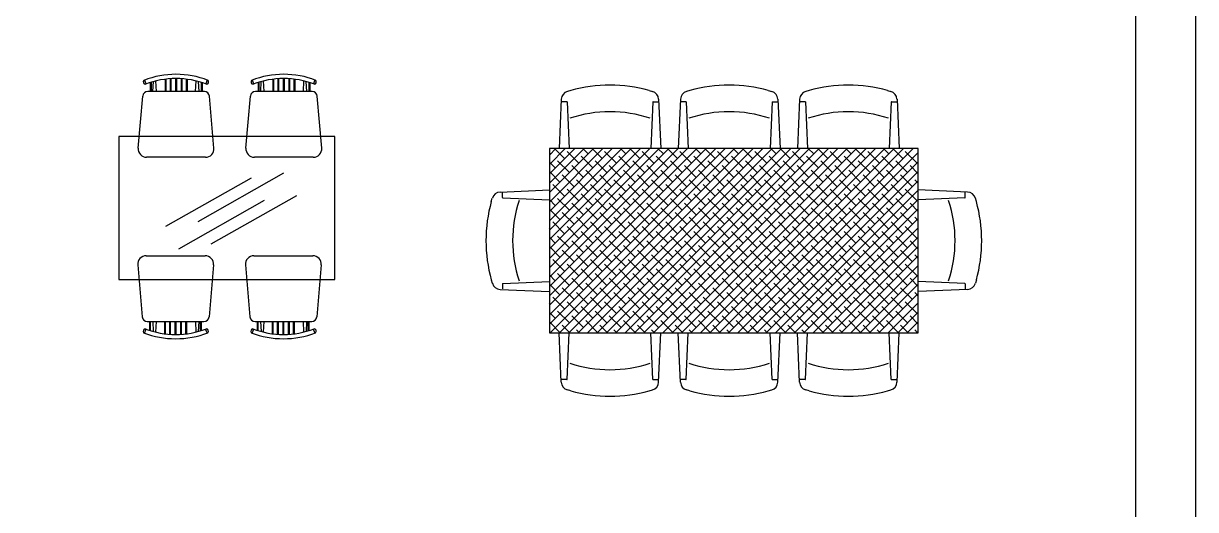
# Model space of a CAD drawing. Header units: inches. Extents: x 5.3 to 47.8, y 15.8 to 40.6.
# Drawn here: x 19.69 to 26.31, y 27.42 to 30.16 of the extents above; entities that cross this region are included whole.
import ezdxf

# ---------------------------------------------------------------- set-up
doc = ezdxf.new("R2010")
doc.units = ezdxf.units.IN
doc.header["$MEASUREMENT"] = 0
for name, color, linetype in [('02', 2, 'Continuous'), ('1', 1, 'Continuous'), ('kadrbm', 4, 'Continuous')]:
    doc.layers.add(name, color=color, linetype=linetype)

# ---------------------------------------------------------------- blocks, each defined once
blk = doc.blocks.new('kadrbm')
at = {"layer": 'kadrbm', "color": 4}
blk.add_lwpolyline([(0, 0), (0, 24.7972), (21, 24.7972), (21, 0), (0, 0)], close=True, dxfattribs=at)
blk.add_lwpolyline([(20.6631, 0.3257), (20.6631, 24.4603), (0.3369, 24.4603), (0.3369, 0.3257), (20.6631, 0.3257)], dxfattribs=at)

msp = doc.modelspace()

# ---------------------------------------------------------------- linework, layer by layer
at = {"layer": '02'}
for p, q in [((22.7823, 29.7837), (22.7628, 29.7779)), ((23.2243, 29.7837), (23.2438, 29.7779)), ((23.4549, 29.7837), (23.4354, 29.7779)), ((23.8969, 29.7837), (23.9164, 29.7779)), ((24.1274, 29.7837), (24.1079, 29.7779)), ((24.5695, 29.7837), (24.589, 29.7779)), ((22.7286, 29.7343), (22.7163, 29.4559)), ((22.7598, 29.72), (22.7312, 29.72)), ((22.761, 29.7188), (22.7726, 29.4559)), ((23.2457, 29.7188), (23.234, 29.4559)), ((23.2469, 29.72), (23.2799, 29.72)), ((23.278, 29.7343), (23.2904, 29.4559)), ((23.4012, 29.7343), (23.3888, 29.4559)), ((23.4323, 29.72), (23.4038, 29.72)), ((23.4335, 29.7188), (23.4452, 29.4559)), ((23.9182, 29.7188), (23.9066, 29.4559)), ((23.9194, 29.72), (23.9525, 29.72)), ((23.9506, 29.7343), (23.9629, 29.4559)), ((24.0738, 29.7343), (24.0614, 29.4559)), ((24.1049, 29.72), (24.0763, 29.72)), ((24.1061, 29.7188), (24.1178, 29.4559)), ((24.5908, 29.7188), (24.5791, 29.4559)), ((24.592, 29.72), (24.625, 29.72)), ((24.6232, 29.7343), (24.6355, 29.4559)), ((21.1604, 29.3167), (20.6772, 29.0428)), ((20.9781, 29.2893), (20.4948, 29.0154)), ((21.2334, 29.1889), (20.7501, 28.915)), ((22.3337, 29.1565), (22.3394, 29.176)), ((22.3831, 29.2101), (22.6614, 29.2225)), ((22.3974, 29.179), (22.3974, 29.212)), ((22.3985, 29.1778), (22.6614, 29.1661)), ((25.0217, 29.2101), (24.7434, 29.2225)), ((25.0063, 29.1778), (24.7434, 29.1661)), ((25.0074, 29.179), (25.0074, 29.212)), ((25.0711, 29.1565), (25.0654, 29.176)), ((21.051, 29.1615), (20.5678, 28.8876)), ((22.3337, 28.7144), (22.3394, 28.6949)), ((25.0711, 28.7144), (25.0654, 28.6949)), ((22.3831, 28.6608), (22.6614, 28.6484)), ((22.3974, 28.6919), (22.3974, 28.6633)), ((22.3985, 28.6931), (22.6614, 28.7048)), ((25.0063, 28.6931), (24.7434, 28.7048)), ((25.0217, 28.6608), (24.7434, 28.6484)), ((25.0074, 28.6919), (25.0074, 28.6633)), ((22.7286, 28.1366), (22.7163, 28.415)), ((22.761, 28.1521), (22.7726, 28.415)), ((23.2457, 28.1521), (23.234, 28.415)), ((23.278, 28.1366), (23.2904, 28.415)), ((23.4012, 28.1366), (23.3888, 28.415)), ((23.4335, 28.1521), (23.4452, 28.415)), ((23.9182, 28.1521), (23.9066, 28.415)), ((23.9506, 28.1366), (23.9629, 28.415)), ((24.0738, 28.1366), (24.0614, 28.415)), ((24.1061, 28.1521), (24.1178, 28.415)), ((24.5908, 28.1521), (24.5791, 28.415)), ((24.6232, 28.1366), (24.6355, 28.415)), ((22.7598, 28.1509), (22.7312, 28.1509)), ((23.2469, 28.1509), (23.2799, 28.1509)), ((23.4323, 28.1509), (23.4038, 28.1509)), ((23.9194, 28.1509), (23.9525, 28.1509)), ((24.1049, 28.1509), (24.0763, 28.1509)), ((24.592, 28.1509), (24.625, 28.1509)), ((22.7823, 28.0872), (22.7628, 28.093)), ((23.2243, 28.0872), (23.2438, 28.093)), ((23.4549, 28.0872), (23.4354, 28.093)), ((23.8969, 28.0872), (23.9164, 28.093)), ((24.1274, 28.0872), (24.1079, 28.093)), ((24.5695, 28.0872), (24.589, 28.093))]:
    msp.add_line(p, q, dxfattribs=at)
for points in [[(21.4505, 28.7171), (21.4505, 29.5231), (20.2321, 29.5231), (20.2321, 28.7171)], [(24.7434, 29.4559), (22.6614, 29.4559), (22.6614, 28.415), (24.7434, 28.415)]]:
    msp.add_lwpolyline(points, close=True, dxfattribs=at)
for centre, radius, start, end in [((22.7763, 29.7321), 0.0477, 106.41992, 177.45961), ((23.0033, 28.9881), 0.8257, 74.47479, 105.52521), ((23.2303, 29.7321), 0.0477, 2.54039, 73.58008), ((23.4489, 29.7321), 0.0477, 106.41992, 177.45961), ((23.6759, 28.9881), 0.8257, 74.47479, 105.52521), ((23.9029, 29.7321), 0.0477, 2.54039, 73.58008), ((24.1214, 29.7321), 0.0477, 106.41992, 177.45961), ((24.3485, 28.9881), 0.8257, 74.47479, 105.52521), ((24.5755, 29.7321), 0.0477, 2.54039, 73.58008), ((22.7598, 29.7188), 0.00119, 2.54039, 90), ((23.2469, 29.7188), 0.00119, 90, 177.45961), ((23.4323, 29.7188), 0.00119, 2.54039, 90), ((23.9194, 29.7188), 0.00119, 90, 177.45961), ((24.1049, 29.7188), 0.00119, 2.54039, 90), ((24.592, 29.7188), 0.00119, 90, 177.45961), ((23.0034, 28.9459), 0.7177, 71.58125, 108.41875), ((23.676, 28.9459), 0.7177, 71.58125, 108.41875), ((24.3486, 28.9459), 0.7177, 71.58125, 108.41875), ((22.3852, 29.1625), 0.0477, 92.54039, 163.58008), ((22.3986, 29.179), 0.00119, 180, 267.45961), ((25.0062, 29.179), 0.00119, 272.54039, 0), ((25.0196, 29.1625), 0.0477, 16.41992, 87.45961), ((23.1293, 28.9355), 0.8257, 164.47479, 195.52521), ((23.1715, 28.9356), 0.7177, 161.58125, 198.41875), ((24.2333, 28.9356), 0.7177, 341.58125, 18.41875), ((24.2755, 28.9355), 0.8257, 344.47479, 15.52521), ((22.3852, 28.7084), 0.0477, 196.41992, 267.45961), ((22.3986, 28.6919), 0.00119, 92.54039, 180), ((25.0062, 28.6919), 0.00119, 0, 87.45961), ((25.0196, 28.7084), 0.0477, 272.54039, 343.58008), ((23.0034, 28.925), 0.7177, 251.58125, 288.41875), ((23.676, 28.925), 0.7177, 251.58125, 288.41875), ((24.3486, 28.925), 0.7177, 251.58125, 288.41875), ((22.7763, 28.1388), 0.0477, 182.54039, 253.58008), ((22.7598, 28.1521), 0.00119, 270, 357.45961), ((23.2303, 28.1388), 0.0477, 286.41992, 357.45961), ((23.2469, 28.1521), 0.00119, 182.54039, 270), ((23.4489, 28.1388), 0.0477, 182.54039, 253.58008), ((23.4323, 28.1521), 0.00119, 270, 357.45961), ((23.9029, 28.1388), 0.0477, 286.41992, 357.45961), ((23.9194, 28.1521), 0.00119, 182.54039, 270), ((24.1214, 28.1388), 0.0477, 182.54039, 253.58008), ((24.1049, 28.1521), 0.00119, 270, 357.45961), ((24.5755, 28.1388), 0.0477, 286.41992, 357.45961), ((24.592, 28.1521), 0.00119, 182.54039, 270), ((23.0033, 28.8828), 0.8257, 254.47479, 285.52521), ((23.6759, 28.8828), 0.8257, 254.47479, 285.52521), ((24.3485, 28.8828), 0.8257, 254.47479, 285.52521)]:
    msp.add_arc(centre, radius, start, end, dxfattribs=at)
at = {"layer": '1'}
for p, q in [((20.3769, 29.8421), (20.3854, 29.8198)), ((20.4243, 29.7776), (20.4269, 29.8335)), ((20.4434, 29.7776), (20.4404, 29.837)), ((20.4922, 29.8474), (20.4922, 29.7776)), ((20.497, 29.8474), (20.497, 29.7776)), ((20.5208, 29.85), (20.5208, 29.7776)), ((20.5256, 29.85), (20.5256, 29.7776)), ((20.5519, 29.8509), (20.5519, 29.7776)), ((20.5566, 29.8509), (20.5566, 29.7776)), ((20.5829, 29.85), (20.5829, 29.7776)), ((20.5877, 29.85), (20.5877, 29.7776)), ((20.6115, 29.8474), (20.6115, 29.7776)), ((20.6163, 29.8474), (20.6163, 29.7776)), ((20.665, 29.7776), (20.6682, 29.837)), ((20.6841, 29.7776), (20.6809, 29.8337)), ((20.7303, 29.8426), (20.7219, 29.8203)), ((20.9849, 29.8421), (20.9934, 29.8198)), ((21.0322, 29.7776), (21.0348, 29.8335)), ((21.0513, 29.7776), (21.0483, 29.837)), ((21.1002, 29.8474), (21.1002, 29.7776)), ((21.1049, 29.8474), (21.1049, 29.7776)), ((21.1288, 29.85), (21.1288, 29.7776)), ((21.1336, 29.85), (21.1336, 29.7776)), ((21.1598, 29.8509), (21.1598, 29.7776)), ((21.1646, 29.8509), (21.1646, 29.7776)), ((21.1909, 29.85), (21.1909, 29.7776)), ((21.1956, 29.85), (21.1956, 29.7776)), ((21.2195, 29.8474), (21.2195, 29.7776)), ((21.2243, 29.8474), (21.2243, 29.7776)), ((21.273, 29.7776), (21.2761, 29.837)), ((21.2921, 29.7776), (21.2888, 29.8337)), ((21.3383, 29.8426), (21.3299, 29.8203)), ((20.7148, 29.7776), (20.395, 29.7776)), ((20.4091, 29.8282), (20.4091, 29.7776)), ((20.4139, 29.8297), (20.4139, 29.7776)), ((20.6962, 29.8291), (20.6962, 29.7776)), ((20.701, 29.8276), (20.701, 29.7776)), ((21.3228, 29.7776), (21.0029, 29.7776)), ((21.0171, 29.8282), (21.0171, 29.7776)), ((21.0219, 29.8297), (21.0219, 29.7776)), ((21.3042, 29.8291), (21.3042, 29.7776)), ((21.309, 29.8276), (21.309, 29.7776)), ((20.341, 29.4584), (20.3664, 29.7514)), ((20.7686, 29.4583), (20.7434, 29.7514)), ((20.949, 29.4584), (20.9744, 29.7514)), ((21.3765, 29.4583), (21.3513, 29.7514)), ((22.6614, 28.4644), (23.6529, 29.4559)), ((22.6614, 28.5174), (23.5999, 29.4559)), ((22.6614, 28.5705), (23.5469, 29.4559)), ((22.6614, 28.6235), (23.4938, 29.4559)), ((22.6614, 28.6765), (23.4408, 29.4559)), ((22.6614, 28.7296), (23.3878, 29.4559)), ((22.6614, 28.7826), (23.3347, 29.4559)), ((22.6614, 28.8356), (23.2817, 29.4559)), ((22.6614, 28.8887), (23.2287, 29.4559)), ((22.6614, 28.9417), (23.1756, 29.4559)), ((22.6614, 28.9947), (23.1226, 29.4559)), ((22.6614, 29.0478), (23.0696, 29.4559)), ((22.6614, 29.1008), (23.0165, 29.4559)), ((22.6614, 29.1538), (22.9635, 29.4559)), ((22.6614, 29.2069), (22.9105, 29.4559)), ((22.6614, 29.2599), (22.8574, 29.4559)), ((22.6614, 29.3129), (22.8044, 29.4559)), ((22.6614, 29.366), (22.7514, 29.4559)), ((22.6614, 29.419), (22.6984, 29.4559)), ((22.665, 28.415), (23.706, 29.4559)), ((22.7476, 29.3991), (22.6908, 29.4559)), ((22.718, 28.415), (23.759, 29.4559)), ((22.8272, 29.3726), (22.7609, 29.4389)), ((22.7711, 28.415), (23.812, 29.4559)), ((22.8006, 29.4522), (22.7969, 29.4559)), ((22.8241, 28.415), (23.8651, 29.4559)), ((22.8802, 29.4257), (22.8499, 29.4559)), ((22.8771, 28.415), (23.9181, 29.4559)), ((22.9597, 29.3991), (22.9029, 29.4559)), ((22.9302, 28.415), (23.9711, 29.4559)), ((23.0393, 29.3726), (22.973, 29.4389)), ((22.9832, 28.415), (24.0242, 29.4559)), ((23.0128, 29.4522), (23.009, 29.4559)), ((23.0362, 28.415), (24.0772, 29.4559)), ((23.0923, 29.4257), (23.062, 29.4559)), ((23.0893, 28.415), (24.1302, 29.4559)), ((23.1719, 29.3991), (23.1151, 29.4559)), ((23.1423, 28.415), (24.1833, 29.4559)), ((23.2514, 29.3726), (23.1851, 29.4389)), ((23.1953, 28.415), (24.2363, 29.4559)), ((23.2249, 29.4522), (23.2211, 29.4559)), ((23.2484, 28.415), (24.2893, 29.4559)), ((23.3045, 29.4257), (23.2742, 29.4559)), ((23.3014, 28.415), (24.3424, 29.4559)), ((23.384, 29.3991), (23.3272, 29.4559)), ((23.3544, 28.415), (24.3954, 29.4559)), ((23.4636, 29.3726), (23.3973, 29.4389)), ((23.4075, 28.415), (24.4484, 29.4559)), ((23.437, 29.4522), (23.4333, 29.4559)), ((23.4605, 28.415), (24.5015, 29.4559)), ((23.5166, 29.4257), (23.4863, 29.4559)), ((23.5135, 28.415), (24.5545, 29.4559)), ((23.5961, 29.3991), (23.5393, 29.4559)), ((23.5666, 28.415), (24.6075, 29.4559)), ((23.6757, 29.3726), (23.6094, 29.4389)), ((23.6196, 28.415), (24.6606, 29.4559)), ((23.6492, 29.4522), (23.6454, 29.4559)), ((23.6726, 28.415), (24.7136, 29.4559)), ((23.7287, 29.4257), (23.6984, 29.4559)), ((23.8083, 29.3991), (23.7515, 29.4559)), ((23.8878, 29.3726), (23.8215, 29.4389)), ((23.8613, 29.4522), (23.8575, 29.4559)), ((23.9409, 29.4257), (23.9106, 29.4559)), ((24.0204, 29.3991), (23.9636, 29.4559)), ((24.1, 29.3726), (24.0337, 29.4389)), ((24.0734, 29.4522), (24.0697, 29.4559)), ((24.153, 29.4257), (24.1227, 29.4559)), ((24.2325, 29.3991), (24.1757, 29.4559)), ((24.3121, 29.3726), (24.2458, 29.4389)), ((24.2856, 29.4522), (24.2818, 29.4559)), ((24.3651, 29.4257), (24.3348, 29.4559)), ((24.4447, 29.3991), (24.3879, 29.4559)), ((24.5242, 29.3726), (24.4579, 29.4389)), ((24.4977, 29.4522), (24.4939, 29.4559)), ((24.5772, 29.4257), (24.547, 29.4559)), ((24.6568, 29.3991), (24.6, 29.4559)), ((24.7363, 29.3726), (24.6701, 29.4389)), ((24.7098, 29.4522), (24.7061, 29.4559)), ((20.721, 29.4065), (20.3886, 29.4065)), ((21.329, 29.4065), (20.9965, 29.4065)), ((22.6681, 29.4257), (22.6614, 29.4323)), ((22.6946, 29.3461), (22.6614, 29.3793)), ((22.7741, 29.3196), (22.7078, 29.3859)), ((22.9067, 29.3461), (22.8404, 29.4124)), ((22.9863, 29.3196), (22.92, 29.3859)), ((23.1188, 29.3461), (23.0525, 29.4124)), ((23.1984, 29.3196), (23.1321, 29.3859)), ((23.331, 29.3461), (23.2647, 29.4124)), ((23.4105, 29.3196), (23.3442, 29.3859)), ((23.5431, 29.3461), (23.4768, 29.4124)), ((23.6227, 29.3196), (23.5564, 29.3859)), ((23.7552, 29.3461), (23.6889, 29.4124)), ((23.7256, 28.415), (24.7434, 29.4327)), ((23.8348, 29.3196), (23.7685, 29.3859)), ((23.7787, 28.415), (24.7434, 29.3797)), ((23.9674, 29.3461), (23.9011, 29.4124)), ((24.0469, 29.3196), (23.9806, 29.3859)), ((24.1795, 29.3461), (24.1132, 29.4124)), ((24.2591, 29.3196), (24.1928, 29.3859)), ((24.3916, 29.3461), (24.3253, 29.4124)), ((24.4712, 29.3196), (24.4049, 29.3859)), ((24.6038, 29.3461), (24.5375, 29.4124)), ((24.6833, 29.3196), (24.617, 29.3859)), ((22.7211, 29.2666), (22.6614, 29.3262)), ((22.8006, 29.24), (22.7344, 29.3063)), ((22.8537, 29.2931), (22.7874, 29.3594)), ((22.9332, 29.2666), (22.8669, 29.3328)), ((23.0128, 29.24), (22.9465, 29.3063)), ((23.0658, 29.2931), (22.9995, 29.3594)), ((23.1454, 29.2666), (23.0791, 29.3328)), ((23.2249, 29.24), (23.1586, 29.3063)), ((23.2779, 29.2931), (23.2116, 29.3594)), ((23.3575, 29.2666), (23.2912, 29.3328)), ((23.437, 29.24), (23.3707, 29.3063)), ((23.4901, 29.2931), (23.4238, 29.3594)), ((23.5696, 29.2666), (23.5033, 29.3328)), ((23.6492, 29.24), (23.5829, 29.3063)), ((23.7022, 29.2931), (23.6359, 29.3594)), ((23.7818, 29.2666), (23.7155, 29.3328)), ((23.8613, 29.24), (23.795, 29.3063)), ((23.8317, 28.415), (24.7434, 29.3266)), ((23.9143, 29.2931), (23.848, 29.3594)), ((23.9939, 29.2666), (23.9276, 29.3328)), ((24.0734, 29.24), (24.0071, 29.3063)), ((24.1265, 29.2931), (24.0602, 29.3594)), ((24.206, 29.2666), (24.1397, 29.3328)), ((24.2856, 29.24), (24.2193, 29.3063)), ((24.3386, 29.2931), (24.2723, 29.3594)), ((24.4181, 29.2666), (24.3519, 29.3328)), ((24.4977, 29.24), (24.4314, 29.3063)), ((24.5507, 29.2931), (24.4844, 29.3594)), ((24.6303, 29.2666), (24.564, 29.3328)), ((24.7098, 29.24), (24.6435, 29.3063)), ((24.7434, 29.3125), (24.6966, 29.3594)), ((22.7476, 29.187), (22.6813, 29.2533)), ((22.8802, 29.2135), (22.8139, 29.2798)), ((22.9597, 29.187), (22.8935, 29.2533)), ((23.0923, 29.2135), (23.026, 29.2798)), ((23.1719, 29.187), (23.1056, 29.2533)), ((23.3045, 29.2135), (23.2382, 29.2798)), ((23.384, 29.187), (23.3177, 29.2533)), ((23.5166, 29.2135), (23.4503, 29.2798)), ((23.5961, 29.187), (23.5298, 29.2533)), ((23.7287, 29.2135), (23.6624, 29.2798)), ((23.8083, 29.187), (23.742, 29.2533)), ((23.9409, 29.2135), (23.8746, 29.2798)), ((23.8847, 28.415), (24.7434, 29.2736)), ((24.0204, 29.187), (23.9541, 29.2533)), ((24.153, 29.2135), (24.0867, 29.2798)), ((24.2325, 29.187), (24.1662, 29.2533)), ((24.3651, 29.2135), (24.2988, 29.2798)), ((24.4447, 29.187), (24.3784, 29.2533)), ((24.5772, 29.2135), (24.511, 29.2798)), ((24.6568, 29.187), (24.5905, 29.2533)), ((24.7434, 29.2595), (24.7231, 29.2798)), ((22.6681, 29.2135), (22.6614, 29.2202)), ((22.7741, 29.1075), (22.7078, 29.1737)), ((22.8272, 29.1605), (22.7609, 29.2268)), ((22.9067, 29.134), (22.8404, 29.2003)), ((22.9863, 29.1075), (22.92, 29.1737)), ((23.0393, 29.1605), (22.973, 29.2268)), ((23.1188, 29.134), (23.0525, 29.2003)), ((23.1984, 29.1075), (23.1321, 29.1737)), ((23.2514, 29.1605), (23.1851, 29.2268)), ((23.331, 29.134), (23.2647, 29.2003)), ((23.4105, 29.1075), (23.3442, 29.1737)), ((23.4636, 29.1605), (23.3973, 29.2268)), ((23.5431, 29.134), (23.4768, 29.2003)), ((23.6227, 29.1075), (23.5564, 29.1737)), ((23.6757, 29.1605), (23.6094, 29.2268)), ((23.7552, 29.134), (23.6889, 29.2003)), ((23.8348, 29.1075), (23.7685, 29.1737)), ((23.8878, 29.1605), (23.8215, 29.2268)), ((23.9674, 29.134), (23.9011, 29.2003)), ((23.9378, 28.415), (24.7434, 29.2206)), ((24.0469, 29.1075), (23.9806, 29.1737)), ((24.1, 29.1605), (24.0337, 29.2268)), ((24.1795, 29.134), (24.1132, 29.2003)), ((24.2591, 29.1075), (24.1928, 29.1737)), ((24.3121, 29.1605), (24.2458, 29.2268)), ((24.3916, 29.134), (24.3253, 29.2003)), ((24.4712, 29.1075), (24.4049, 29.1737)), ((24.5242, 29.1605), (24.4579, 29.2268)), ((24.6038, 29.134), (24.5375, 29.2003)), ((24.6833, 29.1075), (24.617, 29.1737)), ((24.7363, 29.1605), (24.6701, 29.2268)), ((22.6946, 29.134), (22.6614, 29.1671)), ((22.7211, 29.0544), (22.6614, 29.1141)), ((22.8537, 29.0809), (22.7874, 29.1472)), ((22.9332, 29.0544), (22.8669, 29.1207)), ((23.0658, 29.0809), (22.9995, 29.1472)), ((23.1454, 29.0544), (23.0791, 29.1207)), ((23.2779, 29.0809), (23.2116, 29.1472)), ((23.3575, 29.0544), (23.2912, 29.1207)), ((23.4901, 29.0809), (23.4238, 29.1472)), ((23.5696, 29.0544), (23.5033, 29.1207)), ((23.7022, 29.0809), (23.6359, 29.1472)), ((23.7818, 29.0544), (23.7155, 29.1207)), ((23.9143, 29.0809), (23.848, 29.1472)), ((23.9939, 29.0544), (23.9276, 29.1207)), ((23.9908, 28.415), (24.7434, 29.1675)), ((24.0438, 28.415), (24.7434, 29.1145)), ((24.1265, 29.0809), (24.0602, 29.1472)), ((24.206, 29.0544), (24.1397, 29.1207)), ((24.3386, 29.0809), (24.2723, 29.1472)), ((24.4181, 29.0544), (24.3519, 29.1207)), ((24.5507, 29.0809), (24.4844, 29.1472)), ((24.6303, 29.0544), (24.564, 29.1207)), ((24.7434, 29.1004), (24.6966, 29.1472)), ((22.7476, 28.9749), (22.6813, 29.0412)), ((22.8006, 29.0279), (22.7344, 29.0942)), ((22.8802, 29.0014), (22.8139, 29.0677)), ((22.9597, 28.9749), (22.8935, 29.0412)), ((23.0128, 29.0279), (22.9465, 29.0942)), ((23.0923, 29.0014), (23.026, 29.0677)), ((23.1719, 28.9749), (23.1056, 29.0412)), ((23.2249, 29.0279), (23.1586, 29.0942)), ((23.3045, 29.0014), (23.2382, 29.0677)), ((23.384, 28.9749), (23.3177, 29.0412)), ((23.437, 29.0279), (23.3707, 29.0942)), ((23.5166, 29.0014), (23.4503, 29.0677)), ((23.5961, 28.9749), (23.5298, 29.0412)), ((23.6492, 29.0279), (23.5829, 29.0942)), ((23.7287, 29.0014), (23.6624, 29.0677)), ((23.8083, 28.9749), (23.742, 29.0412)), ((23.8613, 29.0279), (23.795, 29.0942)), ((23.9409, 29.0014), (23.8746, 29.0677)), ((24.0204, 28.9749), (23.9541, 29.0412)), ((24.0734, 29.0279), (24.0071, 29.0942)), ((24.153, 29.0014), (24.0867, 29.0677)), ((24.0969, 28.415), (24.7434, 29.0615)), ((24.2325, 28.9749), (24.1662, 29.0412)), ((24.2856, 29.0279), (24.2193, 29.0942)), ((24.3651, 29.0014), (24.2988, 29.0677)), ((24.4447, 28.9749), (24.3784, 29.0412)), ((24.4977, 29.0279), (24.4314, 29.0942)), ((24.5772, 29.0014), (24.511, 29.0677)), ((24.6568, 28.9749), (24.5905, 29.0412)), ((24.7098, 29.0279), (24.6435, 29.0942)), ((24.7434, 29.0474), (24.7231, 29.0677)), ((22.6681, 29.0014), (22.6614, 29.008)), ((22.8272, 28.9484), (22.7609, 29.0146)), ((22.9067, 28.9218), (22.8404, 28.9881)), ((23.0393, 28.9484), (22.973, 29.0146)), ((23.1188, 28.9218), (23.0525, 28.9881)), ((23.2514, 28.9484), (23.1851, 29.0146)), ((23.331, 28.9218), (23.2647, 28.9881)), ((23.4636, 28.9484), (23.3973, 29.0146)), ((23.5431, 28.9218), (23.4768, 28.9881)), ((23.6757, 28.9484), (23.6094, 29.0146)), ((23.7552, 28.9218), (23.6889, 28.9881)), ((23.8878, 28.9484), (23.8215, 29.0146)), ((23.9674, 28.9218), (23.9011, 28.9881)), ((24.1, 28.9484), (24.0337, 29.0146)), ((24.1795, 28.9218), (24.1132, 28.9881)), ((24.1499, 28.415), (24.7434, 29.0084)), ((24.3121, 28.9484), (24.2458, 29.0146)), ((24.3916, 28.9218), (24.3253, 28.9881)), ((24.5242, 28.9484), (24.4579, 29.0146)), ((24.6038, 28.9218), (24.5375, 28.9881)), ((24.7363, 28.9484), (24.6701, 29.0146)), ((22.6946, 28.9218), (22.6614, 28.955)), ((22.7741, 28.8953), (22.7078, 28.9616)), ((22.8537, 28.8688), (22.7874, 28.9351)), ((22.9332, 28.8423), (22.8669, 28.9086)), ((22.9863, 28.8953), (22.92, 28.9616)), ((23.0658, 28.8688), (22.9995, 28.9351)), ((23.1454, 28.8423), (23.0791, 28.9086)), ((23.1984, 28.8953), (23.1321, 28.9616)), ((23.2779, 28.8688), (23.2116, 28.9351)), ((23.3575, 28.8423), (23.2912, 28.9086)), ((23.4105, 28.8953), (23.3442, 28.9616)), ((23.4901, 28.8688), (23.4238, 28.9351)), ((23.5696, 28.8423), (23.5033, 28.9086)), ((23.6227, 28.8953), (23.5564, 28.9616)), ((23.7022, 28.8688), (23.6359, 28.9351)), ((23.7818, 28.8423), (23.7155, 28.9086)), ((23.8348, 28.8953), (23.7685, 28.9616)), ((23.9143, 28.8688), (23.848, 28.9351)), ((23.9939, 28.8423), (23.9276, 28.9086)), ((24.0469, 28.8953), (23.9806, 28.9616)), ((24.1265, 28.8688), (24.0602, 28.9351)), ((24.206, 28.8423), (24.1397, 28.9086)), ((24.2591, 28.8953), (24.1928, 28.9616)), ((24.2029, 28.415), (24.7434, 28.9554)), ((24.3386, 28.8688), (24.2723, 28.9351)), ((24.4181, 28.8423), (24.3519, 28.9086)), ((24.4712, 28.8953), (24.4049, 28.9616)), ((24.5507, 28.8688), (24.4844, 28.9351)), ((24.6303, 28.8423), (24.564, 28.9086)), ((24.6833, 28.8953), (24.617, 28.9616)), ((24.7434, 28.8883), (24.6966, 28.9351)), ((20.386, 28.8502), (20.7184, 28.8502)), ((20.9939, 28.8502), (21.3264, 28.8502)), ((22.7211, 28.8423), (22.6614, 28.902)), ((22.8006, 28.8158), (22.7344, 28.8821)), ((22.8802, 28.7893), (22.8139, 28.8556)), ((23.0128, 28.8158), (22.9465, 28.8821)), ((23.0923, 28.7893), (23.026, 28.8556)), ((23.2249, 28.8158), (23.1586, 28.8821)), ((23.3045, 28.7893), (23.2382, 28.8556)), ((23.437, 28.8158), (23.3707, 28.8821)), ((23.5166, 28.7893), (23.4503, 28.8556)), ((23.6492, 28.8158), (23.5829, 28.8821)), ((23.7287, 28.7893), (23.6624, 28.8556)), ((23.8613, 28.8158), (23.795, 28.8821)), ((23.9409, 28.7893), (23.8746, 28.8556)), ((24.0734, 28.8158), (24.0071, 28.8821)), ((24.153, 28.7893), (24.0867, 28.8556)), ((24.2856, 28.8158), (24.2193, 28.8821)), ((24.256, 28.415), (24.7434, 28.9024)), ((24.3651, 28.7893), (24.2988, 28.8556)), ((24.309, 28.415), (24.7434, 28.8493)), ((24.4977, 28.8158), (24.4314, 28.8821)), ((24.5772, 28.7893), (24.511, 28.8556)), ((24.7098, 28.8158), (24.6435, 28.8821)), ((24.7434, 28.8352), (24.7231, 28.8556)), ((20.3384, 28.7983), (20.3636, 28.5053)), ((20.7659, 28.7983), (20.7405, 28.5052)), ((20.9464, 28.7983), (20.9716, 28.5053)), ((21.3739, 28.7983), (21.3485, 28.5052)), ((22.6681, 28.7893), (22.6614, 28.7959)), ((22.7476, 28.7627), (22.6813, 28.829)), ((22.8272, 28.7362), (22.7609, 28.8025)), ((22.9067, 28.7097), (22.8404, 28.776)), ((22.9597, 28.7627), (22.8935, 28.829)), ((23.0393, 28.7362), (22.973, 28.8025)), ((23.1188, 28.7097), (23.0525, 28.776)), ((23.1719, 28.7627), (23.1056, 28.829)), ((23.2514, 28.7362), (23.1851, 28.8025)), ((23.331, 28.7097), (23.2647, 28.776)), ((23.384, 28.7627), (23.3177, 28.829)), ((23.4636, 28.7362), (23.3973, 28.8025)), ((23.5431, 28.7097), (23.4768, 28.776)), ((23.5961, 28.7627), (23.5298, 28.829)), ((23.6757, 28.7362), (23.6094, 28.8025)), ((23.7552, 28.7097), (23.6889, 28.776)), ((23.8083, 28.7627), (23.742, 28.829)), ((23.8878, 28.7362), (23.8215, 28.8025)), ((23.9674, 28.7097), (23.9011, 28.776)), ((24.0204, 28.7627), (23.9541, 28.829)), ((24.1, 28.7362), (24.0337, 28.8025)), ((24.1795, 28.7097), (24.1132, 28.776)), ((24.2325, 28.7627), (24.1662, 28.829)), ((24.3121, 28.7362), (24.2458, 28.8025)), ((24.3916, 28.7097), (24.3253, 28.776)), ((24.362, 28.415), (24.7434, 28.7963)), ((24.4447, 28.7627), (24.3784, 28.829)), ((24.5242, 28.7362), (24.4579, 28.8025)), ((24.6038, 28.7097), (24.5375, 28.776)), ((24.6568, 28.7627), (24.5905, 28.829)), ((24.7363, 28.7362), (24.6701, 28.8025)), ((22.6946, 28.7097), (22.6614, 28.7429)), ((22.7741, 28.6832), (22.7078, 28.7495)), ((22.8537, 28.6567), (22.7874, 28.723)), ((22.9863, 28.6832), (22.92, 28.7495)), ((23.0658, 28.6567), (22.9995, 28.723)), ((23.1984, 28.6832), (23.1321, 28.7495)), ((23.2779, 28.6567), (23.2116, 28.723)), ((23.4105, 28.6832), (23.3442, 28.7495)), ((23.4901, 28.6567), (23.4238, 28.723)), ((23.6227, 28.6832), (23.5564, 28.7495)), ((23.7022, 28.6567), (23.6359, 28.723)), ((23.8348, 28.6832), (23.7685, 28.7495)), ((23.9143, 28.6567), (23.848, 28.723)), ((24.0469, 28.6832), (23.9806, 28.7495)), ((24.1265, 28.6567), (24.0602, 28.723)), ((24.2591, 28.6832), (24.1928, 28.7495)), ((24.3386, 28.6567), (24.2723, 28.723)), ((24.4712, 28.6832), (24.4049, 28.7495)), ((24.4151, 28.415), (24.7434, 28.7433)), ((24.5507, 28.6567), (24.4844, 28.723)), ((24.6833, 28.6832), (24.617, 28.7495)), ((24.7434, 28.6761), (24.6966, 28.723)), ((22.7211, 28.6302), (22.6614, 28.6898)), ((22.8006, 28.6036), (22.7344, 28.6699)), ((22.8802, 28.5771), (22.8139, 28.6434)), ((22.9332, 28.6302), (22.8669, 28.6965)), ((23.0128, 28.6036), (22.9465, 28.6699)), ((23.0923, 28.5771), (23.026, 28.6434)), ((23.1454, 28.6302), (23.0791, 28.6965)), ((23.2249, 28.6036), (23.1586, 28.6699)), ((23.3045, 28.5771), (23.2382, 28.6434)), ((23.3575, 28.6302), (23.2912, 28.6965)), ((23.437, 28.6036), (23.3707, 28.6699)), ((23.5166, 28.5771), (23.4503, 28.6434)), ((23.5696, 28.6302), (23.5033, 28.6965)), ((23.6492, 28.6036), (23.5829, 28.6699)), ((23.7287, 28.5771), (23.6624, 28.6434)), ((23.7818, 28.6302), (23.7155, 28.6965)), ((23.8613, 28.6036), (23.795, 28.6699)), ((23.9409, 28.5771), (23.8746, 28.6434)), ((23.9939, 28.6302), (23.9276, 28.6965)), ((24.0734, 28.6036), (24.0071, 28.6699)), ((24.153, 28.5771), (24.0867, 28.6434)), ((24.206, 28.6302), (24.1397, 28.6965)), ((24.2856, 28.6036), (24.2193, 28.6699)), ((24.3651, 28.5771), (24.2988, 28.6434)), ((24.4181, 28.6302), (24.3519, 28.6965)), ((24.4977, 28.6036), (24.4314, 28.6699)), ((24.4681, 28.415), (24.7434, 28.6902)), ((24.5772, 28.5771), (24.511, 28.6434)), ((24.6303, 28.6302), (24.564, 28.6965)), ((24.7098, 28.6036), (24.6435, 28.6699)), ((24.7434, 28.6231), (24.7231, 28.6434)), ((22.6681, 28.5771), (22.6614, 28.5838)), ((22.7476, 28.5506), (22.6813, 28.6169)), ((22.8272, 28.5241), (22.7609, 28.5904)), ((22.9597, 28.5506), (22.8935, 28.6169)), ((23.0393, 28.5241), (22.973, 28.5904)), ((23.1719, 28.5506), (23.1056, 28.6169)), ((23.2514, 28.5241), (23.1851, 28.5904)), ((23.384, 28.5506), (23.3177, 28.6169)), ((23.4636, 28.5241), (23.3973, 28.5904)), ((23.5961, 28.5506), (23.5298, 28.6169)), ((23.6757, 28.5241), (23.6094, 28.5904)), ((23.8083, 28.5506), (23.742, 28.6169)), ((23.8878, 28.5241), (23.8215, 28.5904)), ((24.0204, 28.5506), (23.9541, 28.6169)), ((24.1, 28.5241), (24.0337, 28.5904)), ((24.2325, 28.5506), (24.1662, 28.6169)), ((24.3121, 28.5241), (24.2458, 28.5904)), ((24.4447, 28.5506), (24.3784, 28.6169)), ((24.5242, 28.5241), (24.4579, 28.5904)), ((24.5211, 28.415), (24.7434, 28.6372)), ((24.5742, 28.415), (24.7434, 28.5842)), ((24.6568, 28.5506), (24.5905, 28.6169)), ((24.7363, 28.5241), (24.6701, 28.5904)), ((22.6946, 28.4976), (22.6614, 28.5307)), ((22.7741, 28.4711), (22.7078, 28.5374)), ((22.8537, 28.4445), (22.7874, 28.5108)), ((22.9067, 28.4976), (22.8404, 28.5639)), ((22.9863, 28.4711), (22.92, 28.5374)), ((23.0658, 28.4445), (22.9995, 28.5108)), ((23.1188, 28.4976), (23.0525, 28.5639)), ((23.1984, 28.4711), (23.1321, 28.5374)), ((23.2779, 28.4445), (23.2116, 28.5108)), ((23.331, 28.4976), (23.2647, 28.5639)), ((23.4105, 28.4711), (23.3442, 28.5374)), ((23.4901, 28.4445), (23.4238, 28.5108)), ((23.5431, 28.4976), (23.4768, 28.5639)), ((23.6227, 28.4711), (23.5564, 28.5374)), ((23.7022, 28.4445), (23.6359, 28.5108)), ((23.7552, 28.4976), (23.6889, 28.5639)), ((23.8348, 28.4711), (23.7685, 28.5374)), ((23.9143, 28.4445), (23.848, 28.5108)), ((23.9674, 28.4976), (23.9011, 28.5639)), ((24.0469, 28.4711), (23.9806, 28.5374)), ((24.1265, 28.4445), (24.0602, 28.5108)), ((24.1795, 28.4976), (24.1132, 28.5639)), ((24.2591, 28.4711), (24.1928, 28.5374)), ((24.3386, 28.4445), (24.2723, 28.5108)), ((24.3916, 28.4976), (24.3253, 28.5639)), ((24.4712, 28.4711), (24.4049, 28.5374)), ((24.5507, 28.4445), (24.4844, 28.5108)), ((24.6038, 28.4976), (24.5375, 28.5639)), ((24.6833, 28.4711), (24.617, 28.5374)), ((24.6272, 28.415), (24.7434, 28.5311)), ((24.7434, 28.464), (24.6966, 28.5108)), ((20.3922, 28.4791), (20.712, 28.4791)), ((20.406, 28.429), (20.406, 28.4791)), ((20.4107, 28.4275), (20.4107, 28.4791)), ((20.4229, 28.4791), (20.4261, 28.423)), ((20.442, 28.4791), (20.4388, 28.4196)), ((20.4907, 28.4092), (20.4907, 28.4791)), ((20.4954, 28.4092), (20.4954, 28.4791)), ((20.5193, 28.4066), (20.5193, 28.4791)), ((20.5241, 28.4066), (20.5241, 28.4791)), ((20.5503, 28.4058), (20.5503, 28.4791)), ((20.5551, 28.4058), (20.5551, 28.4791)), ((20.5814, 28.4066), (20.5814, 28.4791)), ((20.5861, 28.4066), (20.5861, 28.4791)), ((20.61, 28.4092), (20.61, 28.4791)), ((20.6148, 28.4092), (20.6148, 28.4791)), ((20.6636, 28.4791), (20.6666, 28.4196)), ((20.6827, 28.4791), (20.6801, 28.4232)), ((20.6931, 28.427), (20.6931, 28.4791)), ((20.6978, 28.4285), (20.6978, 28.4791)), ((21.0001, 28.4791), (21.32, 28.4791)), ((21.0139, 28.429), (21.0139, 28.4791)), ((21.0187, 28.4275), (21.0187, 28.4791)), ((21.0309, 28.4791), (21.0341, 28.423)), ((21.0499, 28.4791), (21.0468, 28.4196)), ((21.0986, 28.4092), (21.0986, 28.4791)), ((21.1034, 28.4092), (21.1034, 28.4791)), ((21.1273, 28.4066), (21.1273, 28.4791)), ((21.1321, 28.4066), (21.1321, 28.4791)), ((21.1583, 28.4058), (21.1583, 28.4791)), ((21.1631, 28.4058), (21.1631, 28.4791)), ((21.1893, 28.4066), (21.1893, 28.4791)), ((21.1941, 28.4066), (21.1941, 28.4791)), ((21.218, 28.4092), (21.218, 28.4791)), ((21.2227, 28.4092), (21.2227, 28.4791)), ((21.2716, 28.4791), (21.2746, 28.4196)), ((21.2907, 28.4791), (21.2881, 28.4232)), ((21.301, 28.427), (21.301, 28.4791)), ((21.3058, 28.4285), (21.3058, 28.4791)), ((22.7211, 28.418), (22.6614, 28.4777)), ((22.7772, 28.415), (22.7344, 28.4578)), ((22.9332, 28.418), (22.8669, 28.4843)), ((22.9893, 28.415), (22.9465, 28.4578)), ((23.1454, 28.418), (23.0791, 28.4843)), ((23.2015, 28.415), (23.1586, 28.4578)), ((23.3575, 28.418), (23.2912, 28.4843)), ((23.4136, 28.415), (23.3707, 28.4578)), ((23.5696, 28.418), (23.5033, 28.4843)), ((23.6257, 28.415), (23.5829, 28.4578)), ((23.7818, 28.418), (23.7155, 28.4843)), ((23.8379, 28.415), (23.795, 28.4578)), ((23.9939, 28.418), (23.9276, 28.4843)), ((24.05, 28.415), (24.0071, 28.4578)), ((24.206, 28.418), (24.1397, 28.4843)), ((24.2621, 28.415), (24.2193, 28.4578)), ((24.4181, 28.418), (24.3519, 28.4843)), ((24.4743, 28.415), (24.4314, 28.4578)), ((24.6303, 28.418), (24.564, 28.4843)), ((24.6864, 28.415), (24.6435, 28.4578)), ((24.6802, 28.415), (24.7434, 28.4781)), ((20.3766, 28.414), (20.3851, 28.4364)), ((20.73, 28.4145), (20.7216, 28.4368)), ((20.9846, 28.414), (20.993, 28.4364)), ((21.338, 28.4145), (21.3295, 28.4368)), ((22.8302, 28.415), (22.8139, 28.4313)), ((23.0424, 28.415), (23.026, 28.4313)), ((23.2545, 28.415), (23.2382, 28.4313)), ((23.4666, 28.415), (23.4503, 28.4313)), ((23.6788, 28.415), (23.6624, 28.4313)), ((23.8909, 28.415), (23.8746, 28.4313)), ((24.103, 28.415), (24.0867, 28.4313)), ((24.3152, 28.415), (24.2988, 28.4313)), ((24.5273, 28.415), (24.511, 28.4313)), ((24.7394, 28.415), (24.7231, 28.4313)), ((24.7333, 28.415), (24.7434, 28.4251))]:
    msp.add_line(p, q, dxfattribs=at)
for centre, radius, start, end in [((20.3828, 29.8316), 0.0133, 137.95928, 264.72261), ((20.5542, 29.3763), 0.4985, 68.65906, 111.34094), ((20.5542, 29.3763), 0.4746, 68.65906, 111.34094), ((20.7233, 29.8326), 0.0147, 284.34647, 32.97165), ((20.9907, 29.8316), 0.0133, 137.95928, 264.72261), ((21.1622, 29.3763), 0.4985, 68.65906, 111.34094), ((21.1622, 29.3763), 0.4746, 68.65906, 111.34094), ((21.3313, 29.8326), 0.0147, 284.34647, 32.97165), ((20.395, 29.7489), 0.0286, 90, 175.04417), ((20.7148, 29.7489), 0.0286, 4.91859, 90), ((21.0029, 29.7489), 0.0286, 90, 175.04417), ((21.3228, 29.7489), 0.0286, 4.91859, 90), ((20.3886, 29.4542), 0.0477, 175.04417, 270), ((20.721, 29.4542), 0.0477, 270, 4.91859), ((20.9965, 29.4542), 0.0477, 175.04417, 270), ((21.329, 29.4542), 0.0477, 270, 4.91859), ((20.386, 28.8024), 0.0477, 90, 184.91859), ((20.7184, 28.8024), 0.0477, 355.04417, 90), ((20.9939, 28.8024), 0.0477, 90, 184.91859), ((21.3264, 28.8024), 0.0477, 355.04417, 90), ((20.3922, 28.5077), 0.0286, 184.91859, 270), ((20.712, 28.5077), 0.0286, 270, 355.04417), ((21.0001, 28.5077), 0.0286, 184.91859, 270), ((21.32, 28.5077), 0.0286, 270, 355.04417), ((20.3837, 28.4241), 0.0147, 104.34647, 212.97165), ((20.5527, 28.8804), 0.4985, 248.65906, 291.34094), ((20.5527, 28.8804), 0.4746, 248.65906, 291.34094), ((20.7242, 28.425), 0.0133, 317.95928, 84.72261), ((20.9916, 28.4241), 0.0147, 104.34647, 212.97165), ((21.1607, 28.8804), 0.4985, 248.65906, 291.34094), ((21.1607, 28.8804), 0.4746, 248.65906, 291.34094), ((21.3322, 28.425), 0.0133, 317.95928, 84.72261)]:
    msp.add_arc(centre, radius, start, end, dxfattribs=at)

# ---------------------------------------------------------------- block references
at = {"layer": 'kadrbm'}
msp.add_blockref('kadrbm', (5.3081, 15.7779), dxfattribs=at)

doc.saveas('drawing.dxf')
